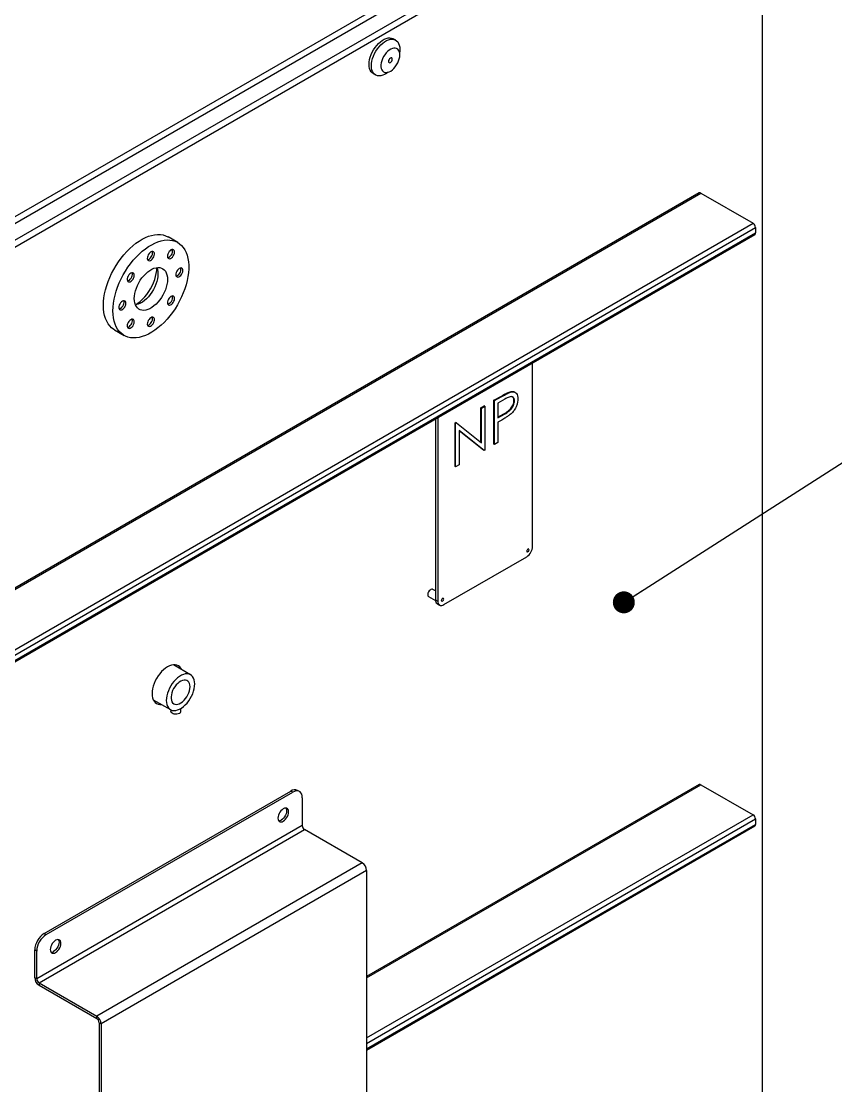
# Model space of a CAD drawing. Header units: inches. Extents: x 0.1 to 16.9, y 0.1 to 10.9.
# Drawn here: x 2.302 to 3.251, y 8.563 to 9.803 of the extents above; entities that cross this region are included whole.
import ezdxf

# ---------------------------------------------------------------- set-up
doc = ezdxf.new("R2010")
doc.units = ezdxf.units.IN
doc.header["$MEASUREMENT"] = 0
doc.dimstyles.new('SLDDIMSTYLE0', dxfattribs={"dimtxt": 0.18, "dimasz": 0.025641, "dimexe": 0, "dimexo": 0.0625, "dimgap": 0, "dimtad": 0, "dimtih": 1, "dimtoh": 1, "dimdec": 0, "dimrnd": 1e-09, "dimzin": 0, "dimdsep": 46, "dimtxsty": 'Standard', "dimblk1": 'DOT', "dimblk2": 'DOT', "dimsah": 1, "dimcen": 0.09, "dimadec": 0, "dimazin": 0, "dimtfac": 0.025641, "dimtdec": 0, "dimtofl": 0, "dimtmove": 0, "dimatfit": 3, "dimldrblk": 'DOT', "dimfxl": 0, "dimfrac": 2, "dimtolj": 1, "dimtzin": 0, "dimarcsym": 0})

# ---------------------------------------------------------------- blocks, each defined once
blk = doc.blocks.new('_Dot')
at = {"color": 0, "linetype": 'ByBlock', "lineweight": -2}
blk.add_line((-0.5, 0), (-1, 0), dxfattribs=at)
at = {"color": 0, "linetype": 'ByBlock', "const_width": 0.5}
blk.add_lwpolyline([(-0.25, 0, 1), (0.25, 0, 1)], format="xyb", close=True, dxfattribs=at)

msp = doc.modelspace()

# ---------------------------------------------------------------- linework, layer by layer
at = {"color": 7, "linetype": 'Continuous', "lineweight": 25}
for p, q in [((3.1991085, 10.0969996), (1.7876571, 9.282186)), ((3.1991085, 10.0890256), (1.7876571, 9.274212)), ((1.8166595, 9.2718202), (3.2032517, 10.0722828)), ((1.8166595, 9.2638461), (3.2032517, 10.0643088)), ((3.1659629, 7.9105194), (3.1659629, 9.8219499)), ((2.7385011, 9.7808344), (2.7357389, 9.782429)), ((2.7123033, 9.7418329), (2.7150655, 9.7402384)), ((3.0921944, 9.6028095), (1.8547575, 8.8884524)), ((1.8567105, 8.888259), (3.0941473, 9.6026161)), ((3.0941473, 9.6026161), (3.1549143, 9.5675361)), ((1.9174775, 8.853179), (3.1549143, 9.5675361)), ((1.9202396, 8.8483948), (3.1576765, 9.5627519)), ((3.1576765, 9.5627519), (3.1576765, 9.5563727)), ((1.9194304, 8.8402271), (3.1568673, 9.5545842)), ((1.9202396, 8.8420156), (3.1576765, 9.5563727)), ((2.4845793, 9.5451694), (2.4735307, 9.5515476)), ((2.4110358, 9.4432915), (2.4220844, 9.4369133)), ((2.8980357, 9.4048806), (2.8980313, 9.4051614)), ((2.8980357, 9.1911766), (2.8980357, 9.4048806)), ((2.8529916, 9.3613344), (2.8616587, 9.3663378)), ((2.8529916, 9.3103006), (2.8529916, 9.3613344)), ((2.8536822, 9.3609357), (2.8529916, 9.3613344)), ((2.8536822, 9.3609357), (2.8623493, 9.3659391)), ((2.8536822, 9.3099019), (2.8536822, 9.3609357)), ((2.8657311, 9.3626572), (2.8576483, 9.3579911)), ((2.8623493, 9.3659391), (2.8616587, 9.3663378)), ((2.8724151, 9.3709833), (2.8717246, 9.3713819)), ((2.8762219, 9.3610357), (2.8769124, 9.3606371)), ((2.8777649, 9.3705795), (2.8769017, 9.3710778)), ((2.8376937, 9.352503), (2.8416598, 9.3547926)), ((2.8376937, 9.3124891), (2.8376937, 9.352503)), ((2.8383842, 9.3521044), (2.8376937, 9.352503)), ((2.8383842, 9.3521044), (2.8423503, 9.354394)), ((2.8383842, 9.3119378), (2.8383842, 9.3521044)), ((2.8423503, 9.354394), (2.8416598, 9.3547926)), ((2.8423503, 9.354394), (2.8423503, 9.3033602)), ((2.8576483, 9.3579911), (2.8576483, 9.3409798)), ((2.7847881, 9.3397875), (2.7847881, 9.1289892)), ((2.7875503, 9.3410987), (2.7873049, 9.3412404)), ((2.7875546, 9.3413846), (2.7875503, 9.3410987)), ((2.7875503, 9.3410987), (2.7875503, 9.1273947)), ((2.8076643, 9.3351674), (2.8084965, 9.3356478)), ((2.8076643, 9.2841336), (2.8076643, 9.3351674)), ((2.8083548, 9.3347688), (2.8076643, 9.3351674)), ((2.8083548, 9.3347688), (2.809187, 9.3352492)), ((2.809187, 9.3352492), (2.8084965, 9.3356478)), ((2.809187, 9.3352492), (2.8383842, 9.3119378)), ((2.8576483, 9.3417671), (2.8646953, 9.3457328)), ((2.8576483, 9.3409798), (2.8653858, 9.3453342)), ((2.8608088, 9.3375701), (2.8576483, 9.3357456)), ((2.8576483, 9.3357456), (2.8576483, 9.3121915)), ((2.8646953, 9.3457328), (2.8653858, 9.3453342)), ((2.8083548, 9.283735), (2.8083548, 9.3347688)), ((2.8414473, 9.3028389), (2.812321, 9.3260992)), ((2.812321, 9.3260992), (2.812321, 9.2860246)), ((2.8407568, 9.3032375), (2.812321, 9.3259464)), ((2.8536822, 9.3099019), (2.8529916, 9.3103006)), ((2.8576483, 9.3121915), (2.8536822, 9.3099019)), ((2.8414473, 9.3028389), (2.8407568, 9.3032375)), ((2.8423503, 9.3033602), (2.8414473, 9.3028389)), ((2.812321, 9.2860246), (2.8083548, 9.283735)), ((2.8083548, 9.283735), (2.8076643, 9.2841336)), ((2.7944556, 9.123407), (2.8911304, 9.1792162)), ((2.7847881, 9.1394107), (2.7817051, 9.1411905)), ((2.7768226, 9.132733), (2.7848329, 9.1281088)), ((2.7847881, 9.1289892), (2.7875503, 9.1273947)), ((2.7868111, 9.1245181), (2.7895732, 9.1229236)), ((2.4995763, 9.0416665), (2.4795014, 9.0532555)), ((2.4560658, 9.0126595), (2.4761407, 9.0010704)), ((2.4765029, 9.0008739), (2.476505, 8.9990511)), ((2.4882238, 8.999065), (2.4882198, 9.0024439)), ((3.0921944, 8.9138532), (2.7046862, 8.6901495)), ((2.7046862, 8.6888287), (3.0941473, 8.9136598)), ((3.0941473, 8.9136598), (3.1549143, 8.8785798)), ((2.3290357, 8.7404177), (2.6162978, 8.9062506)), ((2.3313471, 8.7390834), (2.6186092, 8.9049163)), ((2.6186092, 8.9049163), (2.6162978, 8.9062506)), ((2.6264211, 8.9056899), (2.6241097, 8.9070242)), ((2.6296577, 8.8985361), (2.6296577, 8.8661194)), ((2.7046862, 8.6186686), (3.1549143, 8.8785798)), ((2.6296577, 8.8661194), (2.3202985, 8.6875301)), ((2.7046862, 8.6122899), (3.1576765, 8.8737956)), ((2.7046862, 8.6059107), (3.1576765, 8.8674164)), ((2.7046862, 8.6045893), (3.1568673, 8.8656279)), ((3.1576765, 8.8737956), (3.1576765, 8.8674164)), ((2.3230607, 8.682746), (2.6324199, 8.8613352)), ((2.6996127, 8.8225456), (2.6324199, 8.8613352)), ((2.6996127, 8.8225456), (2.3902535, 8.6439564)), ((2.7046862, 8.8137581), (2.395327, 8.6351688)), ((2.7046862, 8.8137581), (2.7046862, 8.3661713)), ((2.3290357, 8.7404177), (2.3313471, 8.7390834)), ((2.3202985, 8.7199468), (2.3179872, 8.7212811)), ((2.3179872, 8.6888644), (2.3179872, 8.7212811)), ((2.3202985, 8.6875301), (2.3202985, 8.7199468)), ((2.3202985, 8.6875301), (2.3179872, 8.6888644)), ((2.3230607, 8.682746), (2.3902535, 8.6439564)), ((2.3230607, 8.682746), (2.3230607, 8.6800769)), ((2.3230607, 8.6800769), (2.3902535, 8.6412873)), ((2.3902535, 8.6412873), (2.3902535, 8.6439564)), ((2.3930156, 8.6365031), (2.395327, 8.6351688)), ((2.3930156, 8.6365031), (2.3930156, 8.1889163)), ((2.395327, 8.6351688), (2.395327, 8.187582))]:
    msp.add_line(p, q, dxfattribs=at)
at = {"color": 7, "linetype": 'Continuous', "lineweight": 25, "flags": 128}
for points in [[(2.7074483, 9.7525637), (2.7076027, 9.7552587), (2.7080629, 9.7580817), (2.7088204, 9.7609802), (2.709861, 9.7639001), (2.7111654, 9.7667871), (2.7127093, 9.7695873), (2.7144639, 9.7722486), (2.7163966, 9.7747214), (2.7184712, 9.7769598), (2.7206493, 9.7789218), (2.7228902, 9.7805711), (2.7251521, 9.7818769), (2.727393, 9.7828149), (2.729571, 9.7833675), (2.7316457, 9.7835246), (2.7335784, 9.7832831), (2.735333, 9.7826476), (2.7357389, 9.782429)], [(2.7102105, 9.7509691), (2.7103648, 9.7536642), (2.710825, 9.7564872), (2.7115825, 9.7593857), (2.7126231, 9.7623056), (2.7139276, 9.7651925), (2.7154714, 9.7679927), (2.7172261, 9.7706541), (2.7191587, 9.7731269), (2.7212334, 9.7753652), (2.7234114, 9.7773273), (2.7256523, 9.7789766), (2.7279142, 9.7802824), (2.7301551, 9.7812203), (2.7323332, 9.781773), (2.7344078, 9.78193), (2.7363405, 9.7816886), (2.7380951, 9.7810531), (2.739639, 9.7800354), (2.7409434, 9.7786545), (2.741984, 9.7769361), (2.7427415, 9.7749122), (2.7432017, 9.7726205), (2.7433561, 9.7701037), (2.7432017, 9.7674087), (2.7430742, 9.7664263)], [(2.7433561, 9.7637255), (2.7431972, 9.76579), (2.742725, 9.7676115), (2.7419531, 9.7691378), (2.7409037, 9.7703249), (2.739607, 9.7711386), (2.7381004, 9.7715556), (2.7364271, 9.7715639), (2.7346352, 9.7711632), (2.7327765, 9.770365), (2.7309042, 9.7691923), (2.7290723, 9.7676788), (2.7273335, 9.7658682), (2.7257377, 9.7638124), (2.724331, 9.7615706), (2.7231537, 9.7592073), (2.7222398, 9.7567906), (2.7216155, 9.7543898), (2.7212988, 9.7520741), (2.7212988, 9.7499101), (2.7216155, 9.7479601), (2.7222398, 9.7462801), (2.7231537, 9.7449185), (2.724331, 9.7439145), (2.7257377, 9.7432969), (2.7273335, 9.7430835), (2.7290723, 9.7432804), (2.7309042, 9.7438821), (2.7327765, 9.7448711), (2.7346352, 9.746219), (2.7364271, 9.747887), (2.7381004, 9.7498273), (2.739607, 9.7519838), (2.7409037, 9.7542947), (2.7419531, 9.7566933), (2.742725, 9.7591108), (2.7431972, 9.7614776), (2.7433561, 9.7637255)], [(2.7345283, 9.7586293), (2.7343593, 9.7595131), (2.7338779, 9.7600672), (2.7331574, 9.7602072), (2.7323075, 9.7599118), (2.7314577, 9.759226), (2.7307372, 9.7582541), (2.7302558, 9.7571443), (2.7300868, 9.7560653), (2.7302558, 9.7551815), (2.7307372, 9.7546275), (2.7314577, 9.7544875), (2.7323075, 9.7547829), (2.7331574, 9.7554687), (2.7338779, 9.7564405), (2.7343593, 9.7575504), (2.7345283, 9.7586293)], [(2.7123033, 9.7418329), (2.7111654, 9.742632), (2.709861, 9.7440129), (2.7088204, 9.7457313), (2.7080629, 9.7477552), (2.7076027, 9.7500469), (2.7074483, 9.7525637)], [(2.7298295, 9.7434834), (2.7279142, 9.7420962), (2.7256523, 9.7407905), (2.7234114, 9.7398525), (2.7212334, 9.7392998), (2.7191587, 9.7391428), (2.7172261, 9.7393842), (2.7154714, 9.7400197), (2.7139276, 9.7410374), (2.7126231, 9.7424183), (2.7115825, 9.7441367), (2.710825, 9.7461606), (2.7103648, 9.7484523), (2.7102105, 9.7509691)], [(2.3980891, 9.4719068), (2.3982441, 9.4762667), (2.398708, 9.4807749), (2.3994775, 9.4853999), (2.4005473, 9.4901092), (2.4019099, 9.4948698), (2.4035556, 9.4996483), (2.405473, 9.5044111), (2.4076486, 9.5091249), (2.4100671, 9.5137566), (2.4127116, 9.5182737), (2.4155635, 9.5226445), (2.4186029, 9.5268384), (2.4218083, 9.5308259), (2.4251574, 9.5345791), (2.4286265, 9.5380717), (2.4321915, 9.5412791), (2.4358273, 9.5441789), (2.4395083, 9.5467507), (2.4432088, 9.5489765), (2.4469028, 9.5508406), (2.4505644, 9.55233), (2.454168, 9.5534343), (2.4576881, 9.5541457), (2.4611002, 9.5544591), (2.4643804, 9.5543725), (2.4675055, 9.5538864), (2.4704537, 9.5530042), (2.4732043, 9.5517322), (2.4735307, 9.5515476)], [(2.4091377, 9.4655286), (2.4092926, 9.4698885), (2.4097565, 9.4743967), (2.4105261, 9.4790217), (2.4115959, 9.483731), (2.4129584, 9.4884916), (2.4146042, 9.4932701), (2.4165216, 9.4980329), (2.4186971, 9.5027467), (2.4211157, 9.5073784), (2.4237602, 9.5118955), (2.4266121, 9.5162663), (2.4296514, 9.5204602), (2.4328568, 9.5244477), (2.4362059, 9.528201), (2.4396751, 9.5316935), (2.44324, 9.5349009), (2.4468758, 9.5378007), (2.4505568, 9.5403725), (2.4542574, 9.5425983), (2.4579514, 9.5444624), (2.461613, 9.5459518), (2.4652165, 9.5470561), (2.4687367, 9.5477675), (2.4721488, 9.5480809), (2.4754289, 9.5479943), (2.478554, 9.5475082), (2.4815023, 9.546626), (2.4842529, 9.545354), (2.4867866, 9.5437009), (2.4890857, 9.5416785), (2.4911339, 9.539301), (2.4929171, 9.5365849), (2.4944225, 9.5335493), (2.4956398, 9.5302156), (2.4965603, 9.5266071), (2.4971775, 9.5227492), (2.4974872, 9.5186688), (2.4974872, 9.5143947), (2.4971775, 9.5099567), (2.4965603, 9.5053861), (2.4956398, 9.5007148), (2.4944225, 9.4959757), (2.4929171, 9.491202), (2.4911339, 9.4864272), (2.4890857, 9.4816847), (2.4867866, 9.4770079), (2.4842529, 9.4724295), (2.4815023, 9.4679816), (2.478554, 9.4636955), (2.4754289, 9.4596012), (2.4721488, 9.4557274), (2.4687367, 9.4521013), (2.4652165, 9.4487484), (2.461613, 9.4456921), (2.4579514, 9.4429539), (2.4542574, 9.4405531), (2.4505568, 9.4385063), (2.4468758, 9.4368281), (2.44324, 9.4355301), (2.4396751, 9.4346215), (2.4362059, 9.4341086), (2.4328568, 9.4339951), (2.4296514, 9.4342817), (2.4266121, 9.4349664), (2.4237602, 9.4360445), (2.4211157, 9.4375083), (2.4186971, 9.4393477), (2.4165216, 9.4415496), (2.4146042, 9.4440987), (2.4129584, 9.446977), (2.4115959, 9.4501644), (2.4105261, 9.4536386), (2.4097565, 9.4573751), (2.4092926, 9.4613477), (2.4091377, 9.4655286)], [(2.4533318, 9.5341011), (2.452214, 9.5332784), (2.4511791, 9.5321619), (2.4503038, 9.5308343), (2.4496531, 9.5293942), (2.4492753, 9.5279483), (2.4491983, 9.526604), (2.4494278, 9.5254608), (2.449947, 9.5246036), (2.4507171, 9.5240959), (2.4516812, 9.5239755), (2.4527677, 9.5242512), (2.453896, 9.5249025), (2.4549825, 9.5258813), (2.4559466, 9.5271148), (2.4567167, 9.5285117), (2.4572358, 9.5299682), (2.4574654, 9.5313765), (2.4573884, 9.5326319), (2.4570105, 9.5336415), (2.4563598, 9.5343304), (2.4554846, 9.5346474), (2.4544496, 9.534569), (2.4533318, 9.5341011)], [(2.4495138, 9.5252547), (2.450558, 9.5255268), (2.4516863, 9.5261782), (2.4527728, 9.5271569), (2.4537368, 9.5283905), (2.454507, 9.5297873), (2.4550261, 9.5312439), (2.4552557, 9.5326521), (2.4551787, 9.5339076), (2.4549402, 9.5346544)], [(2.4767693, 9.5364207), (2.4756515, 9.535598), (2.4746166, 9.5344815), (2.4737413, 9.5331539), (2.4730906, 9.5317138), (2.4727128, 9.5302679), (2.4726358, 9.5289236), (2.4728653, 9.5277804), (2.4733845, 9.5269232), (2.4741546, 9.5264155), (2.4751187, 9.5262951), (2.4762052, 9.5265708), (2.4773335, 9.5272221), (2.47842, 9.5282009), (2.4793841, 9.5294344), (2.4801542, 9.5308313), (2.4806733, 9.5322878), (2.4809029, 9.5336961), (2.4808259, 9.5349515), (2.480448, 9.5359611), (2.4797973, 9.53665), (2.4789221, 9.536967), (2.4778871, 9.5368886), (2.4767693, 9.5364207)], [(2.4729513, 9.5275742), (2.4739955, 9.5278464), (2.4751238, 9.5284978), (2.4762103, 9.5294765), (2.4771743, 9.5307101), (2.4779445, 9.5321069), (2.4784636, 9.5335635), (2.4786932, 9.5349717), (2.4786162, 9.5362272), (2.4783777, 9.536974)], [(2.4298943, 9.5093604), (2.4287765, 9.5085376), (2.4277416, 9.5074211), (2.4268663, 9.5060935), (2.4262156, 9.5046534), (2.4258378, 9.5032076), (2.4257608, 9.5018632), (2.4259903, 9.50072), (2.4265095, 9.4998628), (2.4272796, 9.4993552), (2.4282437, 9.4992347), (2.4293302, 9.4995104), (2.4304585, 9.5001618), (2.431545, 9.5011405), (2.4325091, 9.5023741), (2.4332792, 9.5037709), (2.4337983, 9.5052275), (2.4340279, 9.5066357), (2.4339509, 9.5078912), (2.433573, 9.5089008), (2.4329223, 9.5095896), (2.4320471, 9.5099066), (2.4310121, 9.5098283), (2.4298943, 9.5093604)], [(2.4260763, 9.5005139), (2.4271205, 9.500786), (2.4282488, 9.5014374), (2.4293353, 9.5024162), (2.4302993, 9.5036497), (2.4310695, 9.5050466), (2.4315886, 9.5065031), (2.4318182, 9.5079113), (2.4317412, 9.5091668), (2.4315027, 9.5099136)], [(2.4339969, 9.4798795), (2.4341493, 9.4827659), (2.4346043, 9.4857828), (2.4353546, 9.4888826), (2.4363885, 9.4920164), (2.4376895, 9.4951349), (2.4392373, 9.4981888), (2.4410073, 9.50113), (2.4429716, 9.5039121), (2.4450994, 9.5064912), (2.447357, 9.5088267), (2.4497088, 9.5108817), (2.4521178, 9.5126237), (2.4545459, 9.5140255), (2.4569548, 9.5150647), (2.4593067, 9.5157251), (2.4615642, 9.5159962), (2.463692, 9.5158737), (2.4656564, 9.5153597), (2.4674264, 9.5144621), (2.4689741, 9.5131951), (2.4702752, 9.5115788), (2.471309, 9.5096386), (2.4720593, 9.5074051), (2.4725143, 9.5049135), (2.4726668, 9.5022032), (2.4725143, 9.4993168), (2.4720593, 9.4963), (2.471309, 9.4932002), (2.4702752, 9.4900663), (2.4689741, 9.4869478), (2.4674264, 9.4838939), (2.4656564, 9.4809527), (2.463692, 9.4781706), (2.4615642, 9.4755915), (2.4593067, 9.4732561), (2.4569548, 9.4712011), (2.4545459, 9.469459), (2.4521178, 9.4680573), (2.4497088, 9.467018), (2.447357, 9.4663577), (2.4450994, 9.4660866), (2.4429716, 9.466209), (2.4410073, 9.4667231), (2.4392373, 9.4676207), (2.4376895, 9.4688876), (2.4363885, 9.4705039), (2.4353546, 9.4724441), (2.4346043, 9.4746776), (2.4341493, 9.4771692), (2.4339969, 9.4798795)], [(2.435273, 9.4726391), (2.4353779, 9.4726994), (2.4381613, 9.4744867), (2.4409096, 9.4766125), (2.4435884, 9.4790501), (2.446164, 9.4817689), (2.4486038, 9.4847346), (2.4508774, 9.4879099), (2.4529561, 9.491255), (2.4548137, 9.4947277), (2.4564268, 9.4982844), (2.4577753, 9.5018804), (2.4588421, 9.5054704), (2.4596139, 9.5090092), (2.4600809, 9.5124525), (2.4602372, 9.5157568), (2.4602369, 9.5158825)], [(2.4603128, 9.5158926), (2.4610108, 9.5137833), (2.4614658, 9.5112917), (2.4616182, 9.5085814), (2.4614658, 9.505695), (2.4610108, 9.5026781), (2.4602605, 9.4995783), (2.4592266, 9.4964445), (2.4579256, 9.493326), (2.4563779, 9.4902721), (2.4546078, 9.4873309), (2.4526435, 9.4845488), (2.4505157, 9.4819697), (2.4482581, 9.4796342), (2.4459063, 9.4775793), (2.4434973, 9.4758372), (2.4410692, 9.4744355), (2.4386603, 9.4733962), (2.4363085, 9.4727358), (2.4353023, 9.4725683)], [(2.4864775, 9.5149604), (2.4853596, 9.5141376), (2.4843247, 9.5130211), (2.4834495, 9.5116935), (2.4827988, 9.5102534), (2.4824209, 9.5088076), (2.4823439, 9.5074632), (2.4825735, 9.50632), (2.4830926, 9.5054628), (2.4838627, 9.5049552), (2.4848268, 9.5048347), (2.4859133, 9.5051104), (2.4870416, 9.5057618), (2.4881281, 9.5067405), (2.4890922, 9.5079741), (2.4898623, 9.5093709), (2.4903814, 9.5108274), (2.490611, 9.5122357), (2.490534, 9.5134911), (2.4901561, 9.5145007), (2.4895055, 9.5151896), (2.4886302, 9.5155066), (2.4875953, 9.5154282), (2.4864775, 9.5149604)], [(2.4826594, 9.5061139), (2.4837036, 9.506386), (2.4848319, 9.5070374), (2.4859184, 9.5080162), (2.4868825, 9.5092497), (2.4876526, 9.5106465), (2.4881717, 9.5121031), (2.4884013, 9.5135113), (2.4883243, 9.5147668), (2.4880858, 9.5155136)], [(2.4110358, 9.4432915), (2.4100671, 9.4438865), (2.4076486, 9.4457258), (2.405473, 9.4479278), (2.4035556, 9.4504768), (2.4019099, 9.4533552), (2.4005473, 9.4565426), (2.3994775, 9.4600167), (2.398708, 9.4637532), (2.3982441, 9.4677259), (2.3980891, 9.4719068)], [(2.4201862, 9.4766912), (2.4190684, 9.4758685), (2.4180335, 9.474752), (2.4171582, 9.4734244), (2.4165075, 9.4719843), (2.4161296, 9.4705384), (2.4160526, 9.4691941), (2.4162822, 9.4680509), (2.4168013, 9.4671937), (2.4175715, 9.466686), (2.4185355, 9.4665656), (2.419622, 9.4668413), (2.4207504, 9.4674926), (2.4218369, 9.4684714), (2.4228009, 9.4697049), (2.4235711, 9.4711018), (2.4240902, 9.4725583), (2.4243197, 9.4739665), (2.4242427, 9.475222), (2.4238649, 9.4762316), (2.4232142, 9.4769205), (2.4223389, 9.4772375), (2.421304, 9.4771591), (2.4201862, 9.4766912)], [(2.4163682, 9.4678447), (2.4174123, 9.4681169), (2.4185407, 9.4687683), (2.4196271, 9.469747), (2.4205912, 9.4709806), (2.4213614, 9.4723774), (2.4218805, 9.473834), (2.42211, 9.4752422), (2.422033, 9.4764977), (2.4217945, 9.4772445)], [(2.4767693, 9.4822912), (2.4756515, 9.4814685), (2.4746166, 9.4803519), (2.4737413, 9.4790244), (2.4730906, 9.4775843), (2.4727128, 9.4761384), (2.4726358, 9.474794), (2.4728653, 9.4736509), (2.4733845, 9.4727937), (2.4741546, 9.472286), (2.4751187, 9.4721656), (2.4762052, 9.4724412), (2.4773335, 9.4730926), (2.47842, 9.4740714), (2.4793841, 9.4753049), (2.4801542, 9.4767018), (2.4806733, 9.4781583), (2.4809029, 9.4795665), (2.4808259, 9.480822), (2.480448, 9.4818316), (2.4797973, 9.4825204), (2.4789221, 9.4828374), (2.4778871, 9.4827591), (2.4767693, 9.4822912)], [(2.4729513, 9.4734447), (2.4739955, 9.4737169), (2.4751238, 9.4743683), (2.4762103, 9.475347), (2.4771743, 9.4765805), (2.4779445, 9.4779774), (2.4784636, 9.4794339), (2.4786932, 9.4808422), (2.4786162, 9.4820976), (2.4783777, 9.4828445)], [(2.4298943, 9.4552308), (2.4287765, 9.4544081), (2.4277416, 9.4532916), (2.4268663, 9.451964), (2.4262156, 9.4505239), (2.4258378, 9.4490781), (2.4257608, 9.4477337), (2.4259903, 9.4465905), (2.4265095, 9.4457333), (2.4272796, 9.4452257), (2.4282437, 9.4451052), (2.4293302, 9.4453809), (2.4304585, 9.4460323), (2.431545, 9.447011), (2.4325091, 9.4482445), (2.4332792, 9.4496414), (2.4337983, 9.4510979), (2.4340279, 9.4525062), (2.4339509, 9.4537616), (2.433573, 9.4547712), (2.4329223, 9.4554601), (2.4320471, 9.4557771), (2.4310121, 9.4556987), (2.4298943, 9.4552308)], [(2.4260763, 9.4463844), (2.4271205, 9.4466565), (2.4282488, 9.4473079), (2.4293353, 9.4482866), (2.4302993, 9.4495202), (2.4310695, 9.450917), (2.4315886, 9.4523736), (2.4318182, 9.4537818), (2.4317412, 9.4550373), (2.4315027, 9.4557841)], [(2.4533318, 9.4575504), (2.452214, 9.4567277), (2.4511791, 9.4556112), (2.4503038, 9.4542836), (2.4496531, 9.4528435), (2.4492753, 9.4513976), (2.4491983, 9.4500533), (2.4494278, 9.4489101), (2.449947, 9.4480529), (2.4507171, 9.4475452), (2.4516812, 9.4474248), (2.4527677, 9.4477005), (2.453896, 9.4483518), (2.4549825, 9.4493306), (2.4559466, 9.4505641), (2.4567167, 9.451961), (2.4572358, 9.4534175), (2.4574654, 9.4548258), (2.4573884, 9.4560812), (2.4570105, 9.4570908), (2.4563598, 9.4577797), (2.4554846, 9.4580967), (2.4544496, 9.4580183), (2.4533318, 9.4575504)], [(2.4495138, 9.448704), (2.450558, 9.4489761), (2.4516863, 9.4496275), (2.4527728, 9.4506062), (2.4537368, 9.4518398), (2.454507, 9.4532366), (2.4550261, 9.4546932), (2.4552557, 9.4561014), (2.4551787, 9.4573569), (2.4549402, 9.4581037)], [(2.8938925, 9.18719), (2.8937874, 9.1877396), (2.893488, 9.1880841), (2.8930399, 9.1881712), (2.8925114, 9.1879875), (2.8919829, 9.187561), (2.8915349, 9.1869566), (2.8912355, 9.1862664), (2.8911304, 9.1855954), (2.8912355, 9.1850458), (2.8915349, 9.1847012), (2.8919829, 9.1846142), (2.8925114, 9.1847979), (2.8930399, 9.1852244), (2.893488, 9.1858287), (2.8937874, 9.186519), (2.8938925, 9.18719)], [(2.7817051, 9.1411905), (2.7814166, 9.1413216), (2.7805253, 9.1414013), (2.7795219, 9.1410865), (2.7784956, 9.1404052), (2.7775375, 9.139418), (2.7767329, 9.1382125), (2.7761531, 9.1368958), (2.7758498, 9.135585), (2.7758498, 9.1343966), (2.7761531, 9.133436), (2.7767329, 9.1327888), (2.7768226, 9.132733)], [(2.7944556, 9.1297863), (2.7943505, 9.1303359), (2.7940511, 9.1306804), (2.793603, 9.1307675), (2.7930745, 9.1305838), (2.792546, 9.1301573), (2.792098, 9.1295529), (2.7917986, 9.1288627), (2.7916935, 9.1281917), (2.7917986, 9.1276421), (2.792098, 9.1272975), (2.792546, 9.1272105), (2.7930745, 9.1273942), (2.793603, 9.1278207), (2.7940511, 9.128425), (2.7943505, 9.1291153), (2.7944556, 9.1297863)], [(2.4892678, 9.0476175), (2.489254, 9.047648), (2.4882153, 9.0494807), (2.4869105, 9.0509824), (2.4853621, 9.0521274), (2.4835964, 9.0528962), (2.4816437, 9.0532756), (2.4795374, 9.0532591), (2.4773136, 9.0528471), (2.4750102, 9.0520464), (2.4726668, 9.0508709), (2.4703233, 9.0493407), (2.46802, 9.047482), (2.4657961, 9.0453264), (2.4636898, 9.042911), (2.4617371, 9.0402771), (2.4599715, 9.0374697), (2.458423, 9.0345368), (2.4571183, 9.0315287), (2.4560796, 9.0284968), (2.4553247, 9.025493), (2.4548665, 9.0225687), (2.4547129, 9.0197739), (2.4548665, 9.0171564), (2.4553247, 9.0147611), (2.4560796, 9.0126289), (2.4571183, 9.0107963), (2.458423, 9.0092946), (2.4599715, 9.0081495), (2.4617371, 9.0073807), (2.4636898, 9.0070013), (2.4657961, 9.0070178), (2.4658322, 9.0070214)], [(2.4823624, 9.0516038), (2.4823487, 9.0516344), (2.48143, 9.0532925)], [(2.5044313, 9.0309618), (2.5042739, 9.0334766), (2.5038107, 9.0357658), (2.5030503, 9.0377869), (2.5020069, 9.0395021), (2.5007, 9.0408795), (2.4991538, 9.0418934), (2.4973973, 9.042525), (2.495463, 9.0427625), (2.4933871, 9.0426015), (2.4912082, 9.0420449), (2.4889669, 9.0411032), (2.486705, 9.0397938), (2.4844646, 9.0381412), (2.4822873, 9.0361762), (2.4802139, 9.0339353), (2.4782829, 9.0314604), (2.4765302, 9.0287974), (2.4749886, 9.0259961), (2.4736867, 9.0231085), (2.4726488, 9.0201886), (2.4718942, 9.0172906), (2.471437, 9.0144686), (2.4712857, 9.0117751), (2.4714432, 9.0092603), (2.4719064, 9.0069711), (2.4726668, 9.00495), (2.4737101, 9.0032349), (2.4750171, 9.0018575), (2.4765632, 9.0008435), (2.4783198, 9.0002119), (2.480254, 8.9999744), (2.4823299, 9.0001355), (2.4845088, 9.000692), (2.4867501, 9.0016338), (2.489012, 9.0029431), (2.4912525, 9.0045957), (2.4934297, 9.0065607), (2.4955032, 9.0088016), (2.4974342, 9.0112765), (2.4991869, 9.0139395), (2.5007285, 9.0167408), (2.5020304, 9.0196284), (2.5030683, 9.0225483), (2.5038229, 9.0254463), (2.50428, 9.0282683), (2.5044313, 9.0309618)], [(2.4989071, 9.027764), (2.4987456, 9.0298268), (2.4982709, 9.0316462), (2.4974967, 9.0331699), (2.4964452, 9.0343541), (2.4951467, 9.0351647), (2.4936385, 9.0355785), (2.4919641, 9.0355834), (2.4901715, 9.0351794), (2.4883124, 9.0343781), (2.4864402, 9.0332026), (2.4846089, 9.0316866), (2.482871, 9.0298737), (2.4812766, 9.0278162), (2.4798715, 9.0255732), (2.4786963, 9.0232092), (2.4777846, 9.0207923), (2.4771627, 9.0183919), (2.4768485, 9.0160772), (2.4768511, 9.0139147), (2.4771703, 9.0119666), (2.477797, 9.010289), (2.4787131, 9.0089301), (2.4798924, 9.0079291), (2.4813008, 9.0073147), (2.4828979, 9.0071046), (2.4846377, 9.0073048), (2.4864701, 9.0079096), (2.4883425, 9.0089016), (2.490201, 9.0102523), (2.491992, 9.0119227), (2.4936642, 9.0138649), (2.4951693, 9.016023), (2.4964641, 9.0183348), (2.4975114, 9.0207339), (2.498281, 9.0231513), (2.4987507, 9.0255173), (2.4989071, 9.027764)], [(2.4569982, 9.0109708), (2.4588908, 9.0110042), (2.4589268, 9.0110078)], [(2.4865076, 8.9966663), (2.4852361, 8.9961079), (2.4837517, 8.9957683), (2.4821643, 8.9956727), (2.4805918, 8.9958282), (2.4791508, 8.9962233), (2.4779481, 8.9968285), (2.4770729, 8.9975992), (2.4765902, 8.998478), (2.476505, 8.9990511)], [(2.6296577, 8.8985361), (2.6294899, 8.9006546), (2.6289914, 8.9025151), (2.6281775, 8.9040608), (2.6270729, 8.9052448), (2.6257111, 8.9060312), (2.6241335, 8.9063961), (2.622388, 8.9063284), (2.6205278, 8.9058301), (2.6186092, 8.9049163)], [(2.6075607, 8.8711827), (2.6089436, 8.872161), (2.6102572, 8.8734501), (2.6114355, 8.8749854), (2.6124196, 8.8766898), (2.61316, 8.878478), (2.6136196, 8.8802602), (2.6137755, 8.8819471), (2.6136196, 8.8834541), (2.61316, 8.8847056), (2.6124196, 8.8856389), (2.6114355, 8.8862072), (2.6102572, 8.886382), (2.6089436, 8.8861544), (2.6075607, 8.885536), (2.6061777, 8.8845577), (2.6048641, 8.8832686), (2.6036858, 8.8817334), (2.6027017, 8.8800289), (2.6019613, 8.8782408), (2.6015017, 8.8764585), (2.6013458, 8.8747716), (2.6015017, 8.8732646), (2.6019613, 8.8720131), (2.6027017, 8.8710798), (2.6036858, 8.8705115), (2.6048641, 8.8703368), (2.6061777, 8.8705643), (2.6075607, 8.8711827)], [(2.6106445, 8.8863704), (2.6108486, 8.8860399), (2.6113083, 8.8847884), (2.6114641, 8.8832814), (2.6113083, 8.8815945), (2.6108486, 8.8798123), (2.6101082, 8.8780241), (2.6091242, 8.8763197), (2.6079458, 8.8747844), (2.6066322, 8.8734953), (2.6052493, 8.8725171)], [(2.3423956, 8.7181062), (2.3437785, 8.7190845), (2.3450921, 8.7203736), (2.3462705, 8.7219089), (2.3472545, 8.7236133), (2.347995, 8.7254015), (2.3484546, 8.7271837), (2.3486104, 8.7288706), (2.3484546, 8.7303776), (2.347995, 8.7316291), (2.3472545, 8.7325624), (2.3462705, 8.7331307), (2.3450921, 8.7333054), (2.3437785, 8.7330779), (2.3423956, 8.7324595), (2.3410127, 8.7314812), (2.3396991, 8.7301921), (2.3385207, 8.7286569), (2.3375367, 8.7269524), (2.3367963, 8.7251642), (2.3363366, 8.723382), (2.3361808, 8.7216951), (2.3363366, 8.7201881), (2.3367963, 8.7189366), (2.3375367, 8.7180033), (2.3385207, 8.717435), (2.3396991, 8.7172603), (2.3410127, 8.7174878), (2.3423956, 8.7181062)], [(2.3454795, 8.7332939), (2.3456836, 8.7329634), (2.3461432, 8.7317119), (2.3462991, 8.7302049), (2.3461432, 8.728518), (2.3456836, 8.7267358), (2.3449432, 8.7249476), (2.3439591, 8.7232432), (2.3427808, 8.7217079), (2.3414672, 8.7204188), (2.3400843, 8.7194405)]]:
    msp.add_lwpolyline(points, dxfattribs=at)
at = {"color": 7, "linetype": 'Continuous', "lineweight": 25}
for centre, radius, start, end in [((3.0930031, 9.6010189), 0.0019648, 54.3824225, 114.307119), ((3.1516795, 9.562479), 0.0060031, 2.6054785, 57.3945217), ((3.1558183, 9.5561361), 0.0018731, 304.0563509, 7.2558295), ((2.8917545, 9.4032861), 0.0017651, 269.063873, 330.9307504), ((2.7923176, 9.3458824), 0.0017651, 269.063873, 330.9307504), ((2.8830434, 9.1918588), 0.0150079, 302.6054783, 357.3945215), ((2.7895733, 9.1284611), 0.0048142, 173.7011525, 234.9866671), ((2.79176, 9.1267118), 0.0042647, 170.785963, 309.2032852), ((2.485311, 8.9993356), 0.0029253, 294.1453121, 354.6915225), ((3.0930031, 8.9120626), 0.0019648, 54.3824225, 114.307119), ((2.6208507, 8.9001045), 0.0076488, 64.7808901, 126.5295683), ((3.1516795, 8.8735227), 0.0060031, 2.6054785, 57.3945217), ((2.6024173, 8.8768677), 0.0051912, 267.2190295, 303.0612866), ((2.6356547, 8.8663923), 0.0060031, 182.6054785, 237.3945217), ((3.1558183, 8.8671798), 0.0018731, 304.0563509, 7.2558295), ((2.693671, 8.8132569), 0.0110266, 2.6054785, 57.3945217), ((2.3418735, 8.7202481), 0.0239086, 122.4763036, 177.5236963), ((2.3441849, 8.7189137), 0.0239087, 122.4763979, 177.523602), ((2.3372523, 8.7237912), 0.0051912, 267.2190294, 303.0612866), ((2.3290023, 8.6893657), 0.0110266, 182.6054785, 237.3945217), ((2.3262955, 8.687803), 0.0060031, 182.6054785, 237.3945217), ((2.3843118, 8.6346676), 0.0110266, 2.6054785, 57.3945217), ((2.3870187, 8.6362303), 0.0060031, 2.6054785, 57.3945217)]:
    msp.add_arc(centre, radius, start, end, dxfattribs=at)
for points, knots in [([(2.8616587, 9.3663378), (2.8635444, 9.3673993), (2.8661709, 9.3688779), (2.8695379, 9.3705908), (2.8709959, 9.3711183), (2.8717246, 9.3713819)], [0, 0, 0, 0, 0.560075608, 0.780105294, 1, 1, 1, 1]), ([(2.8623493, 9.3659391), (2.8642349, 9.3670007), (2.8668614, 9.3684793), (2.8702285, 9.3701922), (2.8716864, 9.3707196), (2.8724151, 9.3709833)], [0, 0, 0, 0, 0.560075608, 0.780105294, 1, 1, 1, 1]), ([(2.8646953, 9.3457328), (2.8655632, 9.3462502), (2.8672987, 9.347285), (2.86989, 9.3490661), (2.8722137, 9.3511682), (2.8740276, 9.3536502), (2.8752602, 9.3561328), (2.8760854, 9.3586961), (2.8761764, 9.3602558), (2.8762219, 9.3610357)], [0, 0, 0, 0, 0.16692487, 0.333806019, 0.500185021, 0.6250769, 0.750071699, 0.875016941, 1, 1, 1, 1]), ([(2.8653858, 9.3453342), (2.8662537, 9.3458516), (2.8679893, 9.3468864), (2.8705805, 9.3486675), (2.8729043, 9.3507696), (2.8747181, 9.3532516), (2.8759508, 9.3557342), (2.8767759, 9.3582975), (2.8768669, 9.3598571), (2.8769124, 9.3606371)], [0, 0, 0, 0, 0.16692487, 0.333806019, 0.500185021, 0.6250769, 0.750071699, 0.875016941, 1, 1, 1, 1]), ([(2.8769124, 9.3606371), (2.8768668, 9.3613445), (2.8767757, 9.362759), (2.8759679, 9.3643212), (2.8747893, 9.3653784), (2.8730575, 9.3658366), (2.8707873, 9.3652599), (2.8682666, 9.3640867), (2.8665764, 9.3631337), (2.8657311, 9.3626572)], [0, 0, 0, 0, 0.124973418, 0.249909602, 0.374914591, 0.499814209, 0.666187926, 0.83307097, 1, 1, 1, 1]), ([(2.8717246, 9.3713819), (2.8726184, 9.3715541), (2.8744057, 9.3718985), (2.8761772, 9.3716241), (2.8768638, 9.3710493), (2.8769534, 9.3709743)], [0, 0, 0, 0, 0.465221613, 0.930243829, 1, 1, 1, 1]), ([(2.8808786, 9.3629471), (2.8808315, 9.3618026), (2.8807374, 9.3595149), (2.8797736, 9.3557485), (2.8779707, 9.3518008), (2.8753362, 9.3479635), (2.8731534, 9.3459246), (2.872061, 9.3449042)], [0, 0, 0, 0, 0.186919661, 0.373597635, 0.560184953, 0.779888832, 1, 1, 1, 1]), ([(2.8724151, 9.3709833), (2.8733188, 9.3711711), (2.8751259, 9.3715466), (2.8774496, 9.3709299), (2.8794105, 9.3694085), (2.8806825, 9.3666981), (2.8808132, 9.3641981), (2.8808786, 9.3629471)], [0, 0, 0, 0, 0.186763007, 0.373445967, 0.560181109, 0.779909009, 1, 1, 1, 1]), ([(2.8762219, 9.3610357), (2.8761747, 9.3617404), (2.8760803, 9.3631496), (2.8753104, 9.3647236), (2.8744944, 9.3653233), (2.8740974, 9.3656151)], [0, 0, 0, 0, 0.3393245605, 0.678548021, 1, 1, 1, 1]), ([(2.872061, 9.3449042), (2.8710209, 9.3441043), (2.8689401, 9.342504), (2.8651741, 9.3401438), (2.8624646, 9.3385464), (2.8608088, 9.3375701)], [0, 0, 0, 0, 0.279861647, 0.559918906, 1, 1, 1, 1])]:
    msp.add_open_spline(points, degree=3, knots=knots, dxfattribs=at)

# ---------------------------------------------------------------- leaders
at = {"color": 7, "linetype": 'Continuous', "lineweight": 0}
msp.add_leader([(3.0042868, 9.1260428), (3.498857, 9.4425677)], dimstyle='SLDDIMSTYLE0', dxfattribs=at)

doc.saveas('drawing.dxf')
